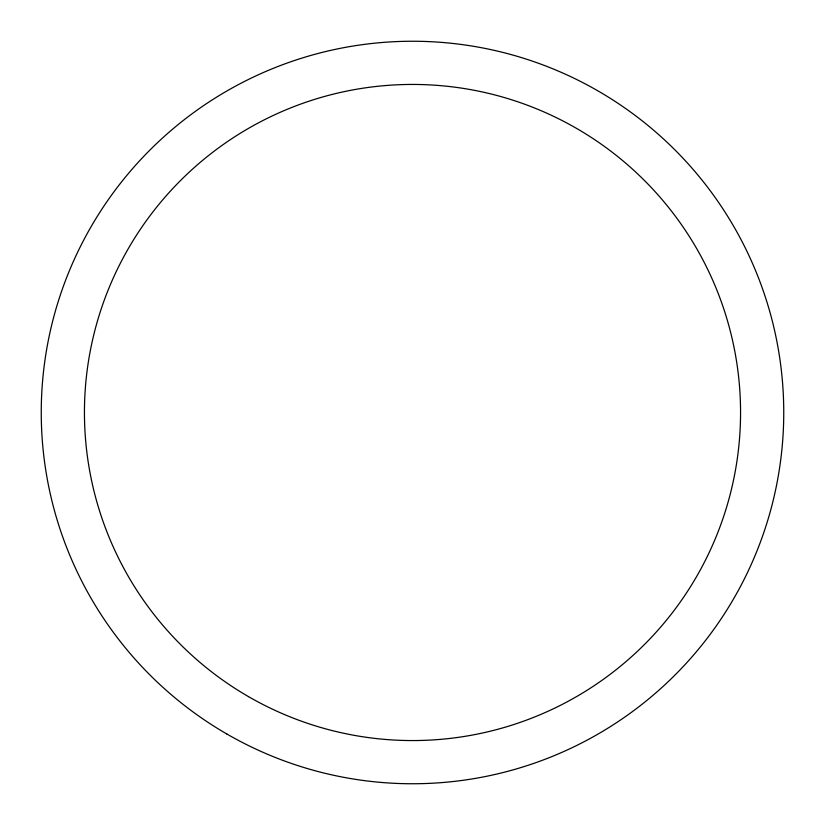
<?xml version="1.0" encoding="UTF-8"?>
<svg xmlns="http://www.w3.org/2000/svg" width="825" height="825" viewBox="0 0 825 825"><rect width="100%" height="100%" fill="white"/><g stroke="black" fill="none" stroke-linecap="round" stroke-linejoin="round"><path stroke-width="1.24" d="M226.875 734.013A371.25 371.25 0 0 0 783.75 412.5A371.25 371.25 0 0 0 226.875 90.987A371.25 371.25 0 0 0 226.875 734.013M248.469 696.609A328.061 328.061 0 0 0 740.561 412.5A328.061 328.061 0 0 0 248.469 128.391A328.061 328.061 0 0 0 248.469 696.609"/></g></svg>
